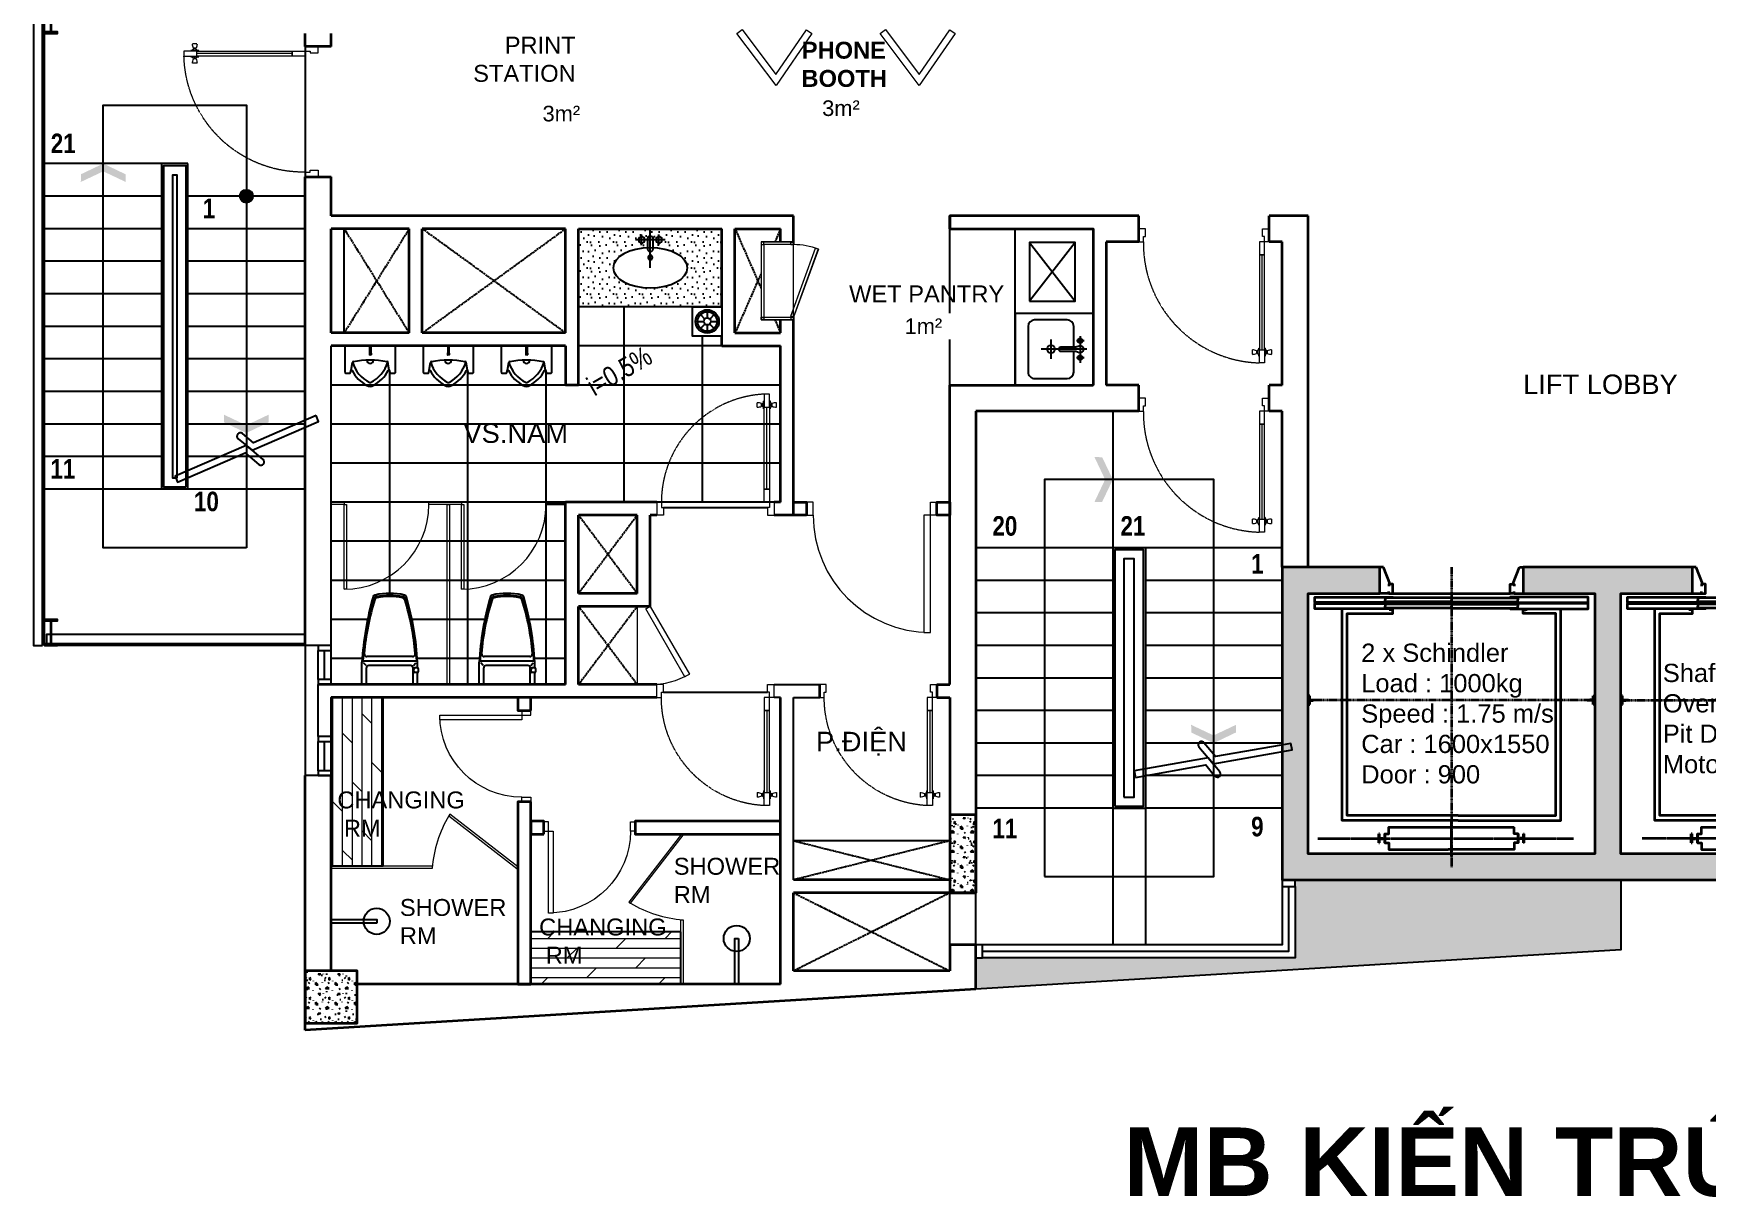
# Model space of a CAD drawing. Header units: inches. Extents: x 762869 to 812151, y -83349 to -58980.
# Drawn here: x 789616 to 802459, y -83224 to -74284 of the extents above; entities that cross this region are included whole.
import ezdxf
from ezdxf.enums import TextEntityAlignment as Align

# ---------------------------------------------------------------- set-up
doc = ezdxf.new("R2010")
doc.units = ezdxf.units.IN
doc.header["$MEASUREMENT"] = 0
doc.set_wipeout_variables(frame=1)
for name, pattern in [('CENTERX2', [4, 2.5, -0.5, 0.5, -0.5]), ('DASHED2', [0.375, 0.25, -0.125]), ('HIDDEN2', [0.1875, 0.125, -0.0625]), ('TBF_CBQCOMPLEX_xref$0$CENTER', [2, 1.25, -0.25, 0.25, -0.25])]:
    doc.linetypes.add(name, pattern=pattern)
doc.layers.get('Defpoints').update_dxf_attribs({"color": 173})
for name, color, linetype, lineweight in [('A-Doo-Existing', 4, 'Continuous', 13), ('A-Doo-New', 150, 'Continuous', 13), ('A-HACHT', 8, 'Continuous', 9), ('A-Wal-GlassN', 150, 'Continuous', 13), ('A-Wal-GypN', 7, 'Continuous', 35), ('A-Win-Existing', 151, 'Continuous', 25), ('KTHUOC_TRUC', 111, 'Continuous', 5), ('tuong', 30, 'Continuous', 35)]:
    doc.layers.add(name, color=color, linetype=linetype, lineweight=lineweight)
for name, color, linetype in [('A-Furniture---New', 44, 'Continuous'), ('A-Roo-Area', 61, 'Continuous'), ('A-Roo-Legends', 61, 'Continuous'), ('A-Wal-Dim', 8, 'Continuous'), ('A-Wal-Hatch', 8, 'Continuous'), ('Net In Mo', 253, 'Continuous')]:
    doc.layers.add(name, color=color, linetype=linetype)
doc.styles.add('ADP-Title', font='arial.ttf')
doc.styles.add('DDCo -Helve-Condense', font='')
doc.styles.add('DDCo-B-Helve-condense', font='')
doc.styles.add('DDCo-Helve-condense', font='')
doc.styles.get('DDCo -Helve-Condense').set_extended_font_data('VNI-Helve-Condense')
doc.styles.get('DDCo-B-Helve-condense').set_extended_font_data('VNI-Helve-Condense', bold=True)
doc.styles.get('DDCo-Helve-condense').set_extended_font_data('VNI-Helve-Condense', bold=True)
pattern_1 = [(0, (771683.32, -756891.6), (150, 150), [18.75, -131.25]), (90, (771683.32, -756891.6), (-150, 150), [18.75, -131.25]), (135, (771702.07, -756891.6), (-150, 8e-15), [26.516505, -185.615535]), (0, (771702.07, -756807.22), (150, 150), [18.75, -131.25]), (45, (771711.45, -756816.6), (8e-15, 150), [13.258245, -198.87378]), (135, (771711.45, -756816.6), (-150, 8e-15), [13.258245, -198.87378]), (0, (771758.32, -756769.72), (150, 150), [26.516505, -123.483495]), (45, (771758.32, -756769.72), (8e-15, 150), [18.75, -193.38204]), (135, (771784.84, -756769.72), (-150, 8e-15), [18.75, -193.38204]), (90, (771786.45, -756854.1), (-150, 150), [18.75, -131.25]), (45, (771786.45, -756854.1), (8e-15, 150), [13.258245, -198.87378]), (135, (771795.82, -756844.72), (-150, 8e-15), [13.258245, -198.87378]), (0, (771702.07, -756854.1), (150, 150), [9.375, -125.625]), (0, (771814.57, -756816.6), (150, 150), [9.375, -125.625]), (90, (771767.7, -756797.85), (-150, 150), [9.375, -125.625]), (135, (771786.45, -756882.22), (-150, 8e-15), [13.258245, -198.87378]), (135, (771720.82, -756779.1), (-150, 8e-15), [13.258245, -198.87378]), (45, (771753.64, -756842.38), (8e-15, 150), [13.258245, -198.87378]), (90, (771734.89, -756872.85), (-150, 150), [2.34375, -147.65625]), (90, (771741.92, -756809.57), (-150, 150), [2.34375, -147.65625]), (90, (771812.23, -756783.79), (-150, 150), [2.34375, -147.65625]), (90, (771814.57, -756863.47), (-150, 150), [2.34375, -147.65625])]

# ---------------------------------------------------------------- blocks, each defined once
blk = doc.blocks.new('A$C68927907')
for p, q in [((-1200, 0), (-1200, 1500)), ((-600, 0), (-600, 1500)), ((-450, 1200), (-1550, 1200)), ((-1650, 900), (-3450, 900)), ((-3000, -700), (-3000, 999)), ((-2400, -1400), (-2400, 999)), ((-1800, -1400), (-1800, 999)), ((0, 900), (-1550, 900)), ((0, 600), (-3450, 600)), ((0, 300), (-3450, 300)), ((-1650, 0), (-3450, 0)), ((-50, 0), (-950, 0)), ((-1650, -300), (-3450, -300)), ((-1650, -600), (-3450, -600)), ((-3171, -900), (-3450, -900)), ((-2271, -900), (-2829, -900)), ((-1650, -900), (-1929, -900)), ((-3212, -1200), (-3450, -1200)), ((-2312, -1200), (-2788, -1200)), ((-1650, -1200), (-1888, -1200))]:
    blk.add_line(p, q)
blk = doc.blocks.new('A$C6F7135AE')
blk.add_line((450, 600), (450, 0))
blk.add_lwpolyline([(515, 580), (550, 600), (850, 80), (815, 60)], close=True)
blk.add_arc((550, 600), 600, 270, 300)
blk = doc.blocks.new('A$C745036C3')
blk.add_wipeout([(-250, 300), (-250, -300), (0, -300), (0, -278), (190, 244), (186, 246), (176, 250), (169, 252), (169, 252), (164, 253), (155, 256), (148, 258), (132, 262), (110, 267), (93, 270), (69, 274), (25, 277), (12, 278), (0, 278), (0, 300)])
for p, q in [((-22, 278), (0, 278)), ((188, 245), (-2, -277)), ((-22, -278), (0, -278))]:
    blk.add_line(p, q)
at = {"color": 254, "linetype": 'HIDDEN2', "ltscale": 10}
blk.add_line((0, -278), (0, 278), dxfattribs=at)
for points in [[(0, 278), (0, 300), (-250, 300), (-250, -300), (0, -300), (0, -278)], [(-2, 278), (-2, 298), (-248, 298), (-248, -298), (-2, -298), (-2, -278)], [(-22, 278), (-228, 278), (-228, -278), (-22, -278)]]:
    blk.add_lwpolyline(points)
for points in [[(-228, 278), (-228, 298), (-248, 298), (-248, 278)], [(-22, 278), (-22, 298), (-2, 298), (-2, 278)], [(0, -278), (-21, -270), (169, 252), (190, 244)], [(-228, -278), (-228, -298), (-248, -298), (-248, -278)], [(-22, -278), (-22, -298), (-2, -298), (-2, -278)]]:
    blk.add_lwpolyline(points, close=True)
blk.add_arc((0, -278), 556, 70, 90)
blk = doc.blocks.new('LIFT')
at = {"layer": 'A-Wal-Dim'}
h = blk.add_hatch(dxfattribs=at)
h.set_pattern_fill('CONCRETE,_O', color=256, scale=150)
h.set_pattern_definition([(0, (-27517.66, -761913.83), (150, 150), [18.75, -131.25]), (90, (-27517.66, -761913.83), (-150, 150), [18.75, -131.25]), (135, (-27498.91, -761913.83), (-150, 8e-15), [26.516505, -185.615535]), (0, (-27498.91, -761829.45), (150, 150), [18.75, -131.25]), (45, (-27489.53, -761838.83), (8e-15, 150), [13.258245, -198.87378]), (135, (-27489.53, -761838.83), (-150, 8e-15), [13.258245, -198.87378]), (0, (-27442.66, -761791.95), (150, 150), [26.516505, -123.483495]), (45, (-27442.66, -761791.95), (8e-15, 150), [18.75, -193.38204]), (135, (-27416.14, -761791.95), (-150, 8e-15), [18.75, -193.38204]), (90, (-27414.53, -761876.33), (-150, 150), [18.75, -131.25]), (45, (-27414.53, -761876.33), (8e-15, 150), [13.258245, -198.87378]), (135, (-27405.16, -761866.95), (-150, 8e-15), [13.258245, -198.87378]), (0, (-27498.91, -761876.33), (150, 150), [9.375, -125.625]), (0, (-27386.41, -761838.83), (150, 150), [9.375, -125.625]), (90, (-27433.28, -761820.08), (-150, 150), [9.375, -125.625]), (135, (-27414.53, -761904.45), (-150, 8e-15), [13.258245, -198.87378]), (135, (-27480.16, -761801.33), (-150, 8e-15), [13.258245, -198.87378]), (45, (-27447.35, -761864.61), (8e-15, 150), [13.258245, -198.87378]), (90, (-27466.1, -761895.08), (-150, 150), [2.34375, -147.65625]), (90, (-27459.07, -761831.8), (-150, 150), [2.34375, -147.65625]), (90, (-27388.75, -761806.01), (-150, 150), [2.34375, -147.65625]), (90, (-27386.41, -761885.7), (-150, 150), [2.34375, -147.65625])])
h.paths.add_polyline_path([(750, -200), (750, 0), (0, 0), (0, -2400), (5000, -2400), (5000, 0), (4250, 0), (4250, -200), (4800, -200), (4800, -2200), (2600, -2200), (2600, -200), (3150, -200), (3150, 0), (1850, 0), (1850, -200), (2400, -200), (2400, -2200), (200, -2200), (200, -200)])
for p, q in [((777, 0), (750, 0)), ((830, -130), (777, 0)), ((1770, -130), (1822, 0)), ((1822, 0), (1850, 0)), ((3177, 0), (3150, 0)), ((3230, -130), (3177, 0)), ((4170, -130), (4222, 0)), ((4222, 0), (4250, 0)), ((820, -200), (750, -200)), ((820, -200), (820, -185)), ((820, -200), (820, -185)), ((1780, -200), (1780, -185)), ((1780, -200), (1850, -200)), ((3220, -200), (3220, -185)), ((4180, -200), (4180, -185)), ((4180, -200), (4180, -185))]:
    blk.add_line(p, q)
at = {"color": 250, "linetype": 'TBF_CBQCOMPLEX_xref$0$CENTER', "ltscale": 5}
for p, q in [((1300, 0), (1300, -2304)), ((3700, 0), (3700, -2304)), ((2401, -1020), (259, -1020)), ((2599, -1020), (4741, -1020))]:
    blk.add_line(p, q, dxfattribs=at)
at = {"ltscale": 1.5}
for p, q in [((1300, -234), (790, -234)), ((790, -234), (790, -249)), ((790, -264), (790, -249)), ((850, -200), (1750, -200)), ((1300, -234), (1300, -249)), ((1300, -234), (1300, -249)), ((1300, -234), (1810, -234)), ((1300, -264), (1300, -249)), ((1300, -264), (1300, -249)), ((1810, -234), (1810, -249)), ((1810, -264), (1810, -249)), ((3700, -234), (3700, -249)), ((3700, -234), (4210, -234)), ((3700, -264), (3700, -249)), ((4210, -234), (4210, -249)), ((4210, -264), (4210, -249)), ((1300, -264), (790, -264)), ((1300, -284), (790, -284)), ((790, -284), (790, -299)), ((790, -314), (790, -299)), ((1300, -314), (790, -314)), ((1300, -264), (1810, -264)), ((1300, -284), (1300, -299)), ((1300, -284), (1300, -299)), ((1300, -284), (1810, -284)), ((1300, -314), (1300, -299)), ((1300, -314), (1300, -299)), ((1300, -314), (1810, -314)), ((1810, -284), (1810, -299)), ((1810, -314), (1810, -299)), ((3700, -264), (4210, -264)), ((3700, -284), (3700, -299)), ((3700, -284), (4210, -284)), ((3700, -314), (3700, -299)), ((3700, -314), (4210, -314)), ((4210, -284), (4210, -299)), ((4210, -314), (4210, -299))]:
    blk.add_line(p, q, dxfattribs=at)
at = {"ltscale": 200}
for p, q in [((3700, -234), (3190, -234)), ((3190, -234), (3190, -249)), ((3190, -264), (3190, -249)), ((3700, -234), (3700, -249)), ((3700, -264), (3700, -249)), ((3700, -264), (3190, -264)), ((3700, -284), (3190, -284)), ((3190, -284), (3190, -299)), ((3190, -314), (3190, -299)), ((3700, -314), (3190, -314)), ((3700, -284), (3700, -299)), ((3700, -314), (3700, -299))]:
    blk.add_line(p, q, dxfattribs=at)
at = {"linetype": 'Continuous', "ltscale": 200}
for p, q in [((259, -1020), (200, -1020)), ((213, -986), (207, -986)), ((207, -1054), (207, -986)), ((213, -1017), (213, -986)), ((213, -1017), (239, -1017)), ((213, -1054), (213, -1023)), ((213, -1023), (239, -1023)), ((239, -1017), (239, -1023)), ((2341, -1020), (2400, -1020)), ((2387, -1017), (2361, -1017)), ((2361, -1017), (2361, -1023)), ((2387, -1023), (2361, -1023)), ((2387, -986), (2393, -986)), ((2387, -1017), (2387, -986)), ((2387, -1054), (2387, -1023)), ((2393, -1054), (2393, -986)), ((2659, -1020), (2600, -1020)), ((2613, -986), (2607, -986)), ((2607, -1054), (2607, -986)), ((2613, -1017), (2613, -986)), ((2613, -1017), (2639, -1017)), ((2613, -1054), (2613, -1023)), ((2613, -1023), (2639, -1023)), ((2639, -1017), (2639, -1023)), ((4741, -1020), (4800, -1020)), ((4787, -1017), (4761, -1017)), ((4761, -1017), (4761, -1023)), ((4787, -1023), (4761, -1023)), ((4787, -986), (4793, -986)), ((4787, -1017), (4787, -986)), ((4787, -1054), (4787, -1023)), ((4793, -1054), (4793, -986)), ((207, -1054), (213, -1054)), ((2393, -1054), (2387, -1054)), ((2607, -1054), (2613, -1054)), ((4793, -1054), (4787, -1054)), ((741, -2116), (741, -2048)), ((747, -2048), (741, -2048)), ((747, -2079), (747, -2048)), ((1853, -2048), (1859, -2048)), ((1853, -2079), (1853, -2048)), ((1859, -2116), (1859, -2048)), ((3141, -2116), (3141, -2048)), ((3147, -2048), (3141, -2048)), ((3147, -2079), (3147, -2048)), ((4253, -2048), (4259, -2048)), ((4253, -2079), (4253, -2048)), ((4259, -2116), (4259, -2048)), ((773, -2082), (734, -2082)), ((741, -2116), (747, -2116)), ((747, -2079), (773, -2079)), ((747, -2116), (747, -2085)), ((747, -2085), (773, -2085)), ((773, -2079), (773, -2085)), ((1853, -2079), (1827, -2079)), ((1827, -2079), (1827, -2085)), ((1827, -2082), (1866, -2082)), ((1853, -2085), (1827, -2085)), ((1853, -2116), (1853, -2085)), ((1859, -2116), (1853, -2116)), ((3173, -2082), (3134, -2082)), ((3141, -2116), (3147, -2116)), ((3147, -2079), (3173, -2079)), ((3147, -2116), (3147, -2085)), ((3147, -2085), (3173, -2085)), ((3173, -2079), (3173, -2085)), ((4253, -2079), (4227, -2079)), ((4227, -2079), (4227, -2085)), ((4227, -2082), (4266, -2082)), ((4253, -2085), (4227, -2085)), ((4253, -2116), (4253, -2085)), ((4259, -2116), (4253, -2116))]:
    blk.add_line(p, q, dxfattribs=at)
at = {"linetype": 'CENTERX2'}
for p, q in [((1300, -2217), (1300, -1950)), ((3700, -2217), (3700, -1950))]:
    blk.add_line(p, q, dxfattribs=at)
at = {"color": 250, "linetype": 'CENTERX2', "ltscale": 0.3}
for p, q in [((274, -2082), (2236, -2082)), ((4726, -2082), (2764, -2082))]:
    blk.add_line(p, q, dxfattribs=at)
blk.add_lwpolyline([(750, -200), (750, 0), (0, 0), (0, -2400), (5000, -2400), (5000, 0), (4250, 0), (4250, -200), (4800, -200), (4800, -2200), (2600, -2200), (2600, -200), (3150, -200), (3150, 0), (1850, 0), (1850, -200), (2400, -200), (2400, -2200), (200, -2200), (200, -200)], close=True)
at = {"linetype": 'Continuous', "ltscale": 200}
for points in [[(850, -264), (850, -271), (250, -271), (250, -229), (850, -229), (850, -234)], [(1750, -264), (1750, -271), (2350, -271), (2350, -229), (1750, -229), (1750, -234)], [(3250, -264), (3250, -271), (2650, -271), (2650, -229), (3250, -229), (3250, -234)], [(4150, -264), (4150, -271), (4750, -271), (4750, -229), (4150, -229), (4150, -234)], [(850, -314), (850, -320), (250, -320), (250, -279), (850, -279), (850, -284)], [(1350, -1944), (461, -1944), (461, -320)], [(1350, -1905), (500, -1905), (500, -355), (500, -355), (516, -355), (516, -355), (812, -355), (850, -355), (850, -327), (829, -327), (829, -334)], [(1350, -1944), (2139, -1944), (2139, -320)], [(1350, -1905), (2100, -1905), (2100, -355), (2100, -355), (2084, -355), (2084, -355), (1888, -355), (1850, -355), (1850, -327), (1871, -327), (1871, -334)], [(1750, -314), (1750, -320), (2350, -320), (2350, -279), (1750, -279), (1750, -284)], [(3250, -314), (3250, -320), (2650, -320), (2650, -279), (3250, -279), (3250, -284)], [(3650, -1944), (2861, -1944), (2861, -320)], [(3650, -1905), (2900, -1905), (2900, -355), (2900, -355), (2916, -355), (2916, -355), (3112, -355), (3150, -355), (3150, -327), (3129, -327), (3129, -334)], [(3650, -1944), (4539, -1944), (4539, -320)], [(3650, -1905), (4500, -1905), (4500, -355), (4500, -355), (4484, -355), (4484, -355), (4188, -355), (4150, -355), (4150, -327), (4171, -327), (4171, -334)], [(4150, -314), (4150, -320), (4750, -320), (4750, -279), (4150, -279), (4150, -284)], [(788, -2116), (788, -2048), (818, -2048), (818, -1996), (1782, -1996)], [(788, -2048), (788, -2116), (818, -2116), (818, -2166), (1275, -2166)], [(1812, -2048), (1812, -2116), (1782, -2116), (1782, -2166), (1275, -2166)], [(1812, -2116), (1812, -2048), (1782, -2048), (1782, -1996), (1782, -1996)], [(3188, -2116), (3188, -2048), (3218, -2048), (3218, -1996), (4182, -1996)], [(3188, -2048), (3188, -2116), (3218, -2116), (3218, -2166), (3675, -2166)], [(4212, -2048), (4212, -2116), (4182, -2116), (4182, -2166), (3675, -2166)], [(4212, -2116), (4212, -2048), (4182, -2048), (4182, -1996), (4182, -1996)]]:
    blk.add_lwpolyline(points, dxfattribs=at)
for points in [[(820, -200), (850, -200), (850, -130), (820, -130), (820, -145)], [(1780, -200), (1750, -200), (1750, -130), (1780, -130), (1780, -145)], [(3150, -200), (3250, -200), (3250, -130), (3220, -130), (3220, -145)], [(4250, -200), (4150, -200), (4150, -130), (4180, -130), (4180, -145)]]:
    blk.add_lwpolyline(points)
at = {"layer": 'A-Roo-Legends', "char_height": 140, "width": 3805.25, "attachment_point": 1, "style": 'ADP-Title'}
for s, insert in [('2 x Schindler\\PLoad : 1000kg\\PSpeed : 1.75 m/s\\PCar : 1600x1550\\PDoor : 900', (607, -586)), ('Shaft : 2200x2000\\POvertravel : 4200\\PPit Depth : 1600\\PMotor : 11.7 kW', (2922, -741))]:
    blk.add_mtext(s, dxfattribs=dict(at, insert=insert))
blk = doc.blocks.new('A$C68A96483')
for points in [[(0, 169), (207, 71), (1, 98), (206, 0)], [(414, 169), (207, 71), (413, 98), (208, 0)]]:
    blk.add_solid(points)
blk = doc.blocks.new('CT_04')
h = blk.add_hatch(color=256)
h.dxf.hatch_style = 1
edge = h.paths.add_edge_path()
edge.add_arc((1635, -1450), 50, 0, 360)
for p, q in [((985, -1200), (85, -1200)), ((985, -3700), (985, -1200)), ((1185, -1200), (985, -1200)), ((1185, -3700), (1185, -1200)), ((985, -1450), (85, -1450)), ((2085, -1450), (1185, -1450)), ((985, -1700), (85, -1700)), ((2085, -1700), (1185, -1700)), ((985, -1950), (85, -1950)), ((2085, -1950), (1185, -1950)), ((985, -2200), (85, -2200)), ((2085, -2200), (1185, -2200)), ((985, -2450), (85, -2450)), ((2085, -2450), (1185, -2450)), ((985, -2700), (85, -2700)), ((2085, -2700), (1185, -2700)), ((985, -2950), (85, -2950)), ((2085, -2950), (1185, -2950)), ((985, -3200), (85, -3200)), ((2085, -3200), (1185, -3200)), ((985, -3450), (85, -3450)), ((2085, -3450), (1185, -3450)), ((985, -3700), (85, -3700)), ((1185, -3700), (985, -3700)), ((2085, -3700), (1185, -3700))]:
    blk.add_line(p, q)
for points in [[(70, -4900), (70, 0), (0, 0), (0, -4900)], [(85, -200), (185, -200), (185, -188), (139, -188), (139, -12), (185, -12), (185, 0), (85, 0), (85, -12), (131, -12), (131, -188), (85, -188)], [(1635, -4150), (535, -4150), (535, -750), (1635, -750)], [(1170, -3685), (1000, -3685), (1000, -1215), (1170, -1215)], [(1100, -3615), (1070, -3615), (1070, -1285), (1100, -1285)], [(85, -4900), (185, -4900), (185, -4888), (139, -4888), (139, -4712), (185, -4712), (185, -4700), (85, -4700), (85, -4712), (131, -4712), (131, -4888), (85, -4888)]]:
    blk.add_lwpolyline(points, close=True)
for points in [[(2085, -4900), (85, -4900), (85, 0), (2085, 0)], [(2085, -85), (100, -85), (100, -15), (2085, -15)], [(2085, -4815), (100, -4815), (100, -4885), (2085, -4885)]]:
    blk.add_lwpolyline(points)
blk.add_lwpolyline([(2170, -3133), (1688, -3344), (1604, -3273, 1), (1571, -3312), (1678, -3401), (1634, -3364), (1089, -3599), (1106, -3646), (1624, -3421), (1731, -3511, 1), (1763, -3472), (1678, -3401), (2187, -3180)], format="xyb", close=True)
blk.add_circle((1635, -1450), 50)
for p, xscale, yscale, zscale, rotation in [((708, -1200), 0.8320000000167146, 0.8320000000167146, 0.8320000000167146, 179.9795395758065), ((1806, -3268), -0.8320000000167143, 0.8320000000530855, 0.832, 0.0204604241934625)]:
    blk.add_blockref('A$C68A96483', p, dxfattribs=dict(xscale=xscale, yscale=yscale, zscale=zscale, rotation=rotation))
at = {"style": 'DDCo-B-Helve-condense'}
for s, p in [('21', (133, -1119)), ('1', (1299, -1619)), ('11', (130, -3619)), ('10', (1232, -3869))]:
    blk.add_text(s, height=150, dxfattribs=at).set_placement(p)
blk = doc.blocks.new('CT_05')
for p, q in [((0, 0), (0, -1050)), ((0, -1050), (-1050, -1050)), ((0, -1050), (0, -3050)), ((250, -1050), (0, -1050)), ((250, -1050), (250, -3050)), ((1300, -1050), (250, -1050)), ((0, -1300), (-1050, -1300)), ((1300, -1300), (250, -1300)), ((0, -1550), (-1050, -1550)), ((1300, -1550), (250, -1550)), ((0, -1800), (-1050, -1800)), ((1300, -1800), (250, -1800)), ((0, -2050), (-1050, -2050)), ((1300, -2050), (250, -2050)), ((0, -2300), (-1050, -2300)), ((1300, -2300), (250, -2300)), ((0, -2550), (-1050, -2550)), ((1300, -2550), (250, -2550)), ((0, -2800), (-1050, -2800)), ((1300, -2800), (250, -2800)), ((0, -3050), (-1050, -3050)), ((0, -3050), (250, -3050)), ((0, -3050), (0, -4100)), ((1300, -3050), (250, -3050)), ((250, -3050), (250, -4100))]:
    blk.add_line(p, q)
for points in [[(-525, -3575), (775, -3575), (775, -525), (-525, -525)], [(15, -3035), (235, -3035), (235, -1065), (15, -1065)], [(85, -2965), (165, -2965), (165, -1135), (85, -1135)]]:
    blk.add_lwpolyline(points, close=True)
blk.add_lwpolyline([(174, -2813), (713, -2718), (784, -2803, 1), (822, -2771), (732, -2664), (770, -2708), (1377, -2601), (1368, -2552), (789, -2654), (700, -2547, 1), (661, -2579), (732, -2664), (165, -2764)], format="xyb", close=True)
for p, xscale, yscale, zscale, rotation in [((0, -698), 0.8320000000167143, 0.8320000000167143, 0.8320000000167143, 89.97953957580656), ((946, -2550), -0.8320000000167143, 0.8320000000530853, 0.832, 0.0204604241934625)]:
    blk.add_blockref('A$C68A96483', p, dxfattribs=dict(xscale=xscale, yscale=yscale, zscale=zscale, rotation=rotation))
at = {"ltscale": 0.5, "style": 'DDCo-Helve-condense'}
for s, p in [('20', (-924, -957)), ('21', (59, -957)), ('1', (1062, -1248)), ('11', (-924, -3281)), ('9', (1062, -3266))]:
    blk.add_text(s, height=150, dxfattribs=at).set_placement(p)
blk = doc.blocks.new('A$C7B357DE4')
for points in [[(100, -50), (100, -600), (-2300, -600)], [(50, -50), (50, -550), (-2300, -550)], [(0, -50), (0, -500), (-2300, -500)]]:
    blk.add_lwpolyline(points)
for points in [[(100, -50), (100, 0), (0, 0), (0, -50)], [(-2350, -600), (-2300, -600), (-2300, -500), (-2350, -500)]]:
    blk.add_lwpolyline(points, close=True)
blk = doc.blocks.new('A$C7D9045C9')
for p, q in [((0, 0), (0, -1000)), ((100, -262), (100, -38)), ((150, -262), (150, -38)), ((200, -262), (200, -38)), ((100, -962), (100, -738)), ((150, -962), (150, -738)), ((200, -962), (200, -738))]:
    blk.add_line(p, q)
for points in [[(100, -38), (200, -38), (200, 0), (100, 0)], [(100, -300), (200, -300), (200, -262), (100, -262)], [(100, -738), (200, -738), (200, -700), (100, -700)], [(100, -1000), (200, -1000), (200, -962), (100, -962)]]:
    blk.add_lwpolyline(points, close=True)
blk = doc.blocks.new('A$C06DB148A')
at = {"ltscale": 25}
for p, q in [((-19, 930), (-19, 964)), ((14, 937), (14, 957)), ((19, 953), (14, 953)), ((19, 941), (14, 941)), ((19, 940), (19, 954)), ((30, 917), (30, 977)), ((30, 977), (35, 977)), ((30, 917), (35, 917)), ((80, 977), (75, 977)), ((80, 917), (75, 917)), ((80, 917), (80, 977)), ((91, 940), (91, 954)), ((91, 953), (96, 953)), ((91, 941), (96, 941)), ((96, 937), (96, 957)), ((129, 930), (129, 964))]:
    blk.add_line(p, q, dxfattribs=at)
for p, q in [((55, 200), (55, 930)), ((0, 100), (0, 0))]:
    blk.add_line(p, q)
at = {"linetype": 'Continuous'}
blk.add_line((1000, 100), (1000, 0), dxfattribs=at)
for points in [[(35, 1030), (75, 1030), (75, 930), (35, 930)], [(35, 200), (75, 200), (75, 930), (35, 930)], [(35, 100), (75, 100), (75, 200), (35, 200)]]:
    blk.add_lwpolyline(points, close=True)
for points in [[(0, 100), (35, 100), (35, 60), (50, 60), (50, 0), (0, 0)], [(1000, 100), (965, 100), (965, 60), (950, 60), (950, 0), (1000, 0)]]:
    blk.add_lwpolyline(points)
at = {"linetype": 'DASHED2', "ltscale": 2}
blk.add_arc((49, 114), 916, 359.1274, 88.3545, dxfattribs=at)
at = {"ltscale": 25}
for centre, radius, start, end in [((-18, 892), 72.5, 63.7436, 90.5742), ((-18, 1002), 72.5, 269.4258, 296.2564), ((27, 952), 8.87, 107.1307, 167.1602), ((27, 942), 8.87, 192.8398, 252.8693), ((12, 974), 18.8, 315.0624, 10.1992), ((12, 920), 18.8, 349.8008, 44.9376), ((98, 974), 18.8, 169.8008, 224.9376), ((98, 920), 18.8, 135.0624, 190.1992), ((83, 952), 8.87, 12.8398, 72.8693), ((83, 942), 8.87, 287.1307, 347.1602), ((128, 892), 72.5, 89.4258, 116.2564), ((128, 1002), 72.5, 243.7436, 270.5742)]:
    blk.add_arc(centre, radius, start, end, dxfattribs=at)
blk = doc.blocks.new('6')
at = {"linetype": 'Continuous'}
blk.add_line((100, 900), (0, 900), dxfattribs=at)
at = {"ltscale": 25}
for p, q in [((830, 129), (864, 129)), ((817, 80), (877, 80)), ((817, 80), (817, 75)), ((817, 30), (817, 35)), ((817, 30), (877, 30)), ((837, 96), (857, 96)), ((837, 14), (857, 14)), ((840, 91), (854, 91)), ((840, 19), (854, 19)), ((841, 91), (841, 96)), ((841, 19), (841, 14)), ((853, 91), (853, 96)), ((853, 19), (853, 14)), ((877, 80), (877, 75)), ((877, 30), (877, 35)), ((830, -19), (864, -19))]:
    blk.add_line(p, q, dxfattribs=at)
for p, q in [((100, 0), (0, 0)), ((200, 55), (830, 55))]:
    blk.add_line(p, q)
for points in [[(100, 900), (100, 865), (60, 865), (60, 850), (0, 850), (0, 900)], [(100, 0), (100, 35), (60, 35), (60, 50), (0, 50), (0, 0)]]:
    blk.add_lwpolyline(points)
for points in [[(100, 35), (100, 75), (200, 75), (200, 35)], [(200, 35), (200, 75), (830, 75), (830, 35)], [(930, 35), (930, 75), (830, 75), (830, 35)]]:
    blk.add_lwpolyline(points, close=True)
at = {"linetype": 'DASHED2', "ltscale": 2}
blk.add_arc((99, 33), 832, 2.88, 89.9488, dxfattribs=at)
at = {"ltscale": 25}
for centre, radius, start, end in [((902, 128), 72.5, 179.4258, 206.2564), ((792, 128), 72.5, 333.7436, 0.5742), ((820, 98), 18.8, 259.8008, 314.9376), ((820, 12), 18.8, 45.0624, 100.1992), ((902, -18), 72.5, 153.7436, 180.5742), ((842, 83), 8.87, 102.8398, 162.8693), ((842, 27), 8.87, 197.1307, 257.1602), ((852, 83), 8.87, 17.1307, 77.1602), ((852, 27), 8.87, 282.8398, 342.8693), ((792, -18), 72.5, 359.4258, 26.2564), ((874, 98), 18.8, 225.0624, 280.1992), ((874, 12), 18.8, 79.8008, 134.9376)]:
    blk.add_arc(centre, radius, start, end, dxfattribs=at)
blk = doc.blocks.new('A$C059950AE')
for p, q in [((236, 254), (236, 0)), ((181, 110), (181, 42)), ((220, 68), (220, 135)), ((252, 135), (252, 68)), ((291, 110), (291, 42)), ((142, 76), (330, 76))]:
    blk.add_line(p, q)
at = {"extrusion": (0, 0, -1)}
for centre, major_axis, ratio, start_param, end_param in [((236, 254), (236, 0), 0.538, 1.570796326794956, 7.853981633974543), ((236, 135), (0, -16.9), 0.929368, 1.570796, 4.712389), ((236, 68), (0, -16.9), 0.929368, -1.570796, 1.570796), ((291, 76), (0, -21.2), 0.929368, 3.141593, 9.424778)]:
    blk.add_ellipse(centre, major_axis=major_axis, ratio=ratio, start_param=start_param, end_param=end_param, dxfattribs=at)
for centre, major_axis in [((236, 188), (0, 14.8)), ((181, 76), (0, 21.2))]:
    blk.add_ellipse(centre, major_axis=major_axis, ratio=0.929368, dxfattribs=at)
blk = doc.blocks.new('aaa')
for p, q in [((-214, 9), (-214, 171)), ((205, 180), (-205, 180)), ((-182, 147), (-201, 166)), ((161, 145), (-161, 145)), ((182, 147), (201, 166)), ((214, 127), (214, 171)), ((205, 0), (-205, 0)), ((-179, 0), (-179, 127)), ((179, 0), (179, 127)), ((186, 100), (186, 119)), ((213, 127), (194, 127)), ((213, 92), (194, 92)), ((214, 9), (214, 92)), ((221, 100), (221, 119))]:
    blk.add_line(p, q)
at = {"linetype": 'Continuous'}
blk.add_line((175, 215), (-175, 215), dxfattribs=at)
blk.add_lwpolyline([(113, 687, 0.114547), (-113, 687)], format="xyb", dxfattribs=at)
for centre, radius, start, end in [((2046, 44), 2263, 163.8727, 176.7933), ((1683, 85), 1892, 162.3446, 177.1257), ((1683, 85), 1885, 162.464, 175.3754), ((-109, 667), 20.3, 103.0378, 163.8727), ((-100, 653), 20.3, 102.4941, 162.3446), ((-94, 647), 20.3, 101.7373, 162.464), ((0, 201), 483, 77.5059, 102.4941), ((-1, 196), 481, 78.1005, 101.7373), ((94, 646), 20.3, 17.5277, 78.1005), ((100, 653), 20.3, 17.6554, 77.5059), ((109, 667), 20.3, 16.1242, 76.8994), ((-1683, 85), 1885, 4.6245, 17.5277), ((-1683, 85), 1892, 2.8743, 17.6554), ((-2046, 44), 2263, 3.2067, 16.1242), ((-175, 235), 20.3, 175.3754, 270), ((175, 235), 20.3, 270, 4.6246)]:
    blk.add_arc(centre, radius, start, end, dxfattribs=at)
for centre, radius, start, end in [((-205, 171), 9, 90, 180), ((-161, 127), 18, 90, 180), ((161, 127), 18, 0, 90), ((205, 171), 9, 0, 90), ((-205, 9), 9, 180, 270), ((194, 119), 8.1, 90, 180), ((194, 100), 8.1, 180, 270), ((205, 9), 9, 270, 0), ((213, 119), 8.1, 0, 90), ((213, 100), 8.1, 270, 0)]:
    blk.add_arc(centre, radius, start, end)
blk = doc.blocks.new('A$C6B60662C')
for p, q in [((217, 356), (217, 293)), ((227, 356), (227, 293)), ((54, 144), (66, 210)), ((215, 292), (215, 278)), ((228, 293), (216, 293)), ((216, 285), (228, 285)), ((228, 277), (216, 277)), ((222, 291), (222, 279)), ((229, 292), (229, 278)), ((390, 144), (378, 210))]:
    blk.add_line(p, q)
blk.add_lwpolyline([(62, 140, 0.155946), (193, 9, 0.323386), (249, 9, 0.155946), (380, 140, -0.283479), (387, 144), (390, 144), (394, 123, 0.362019), (404, 115), (434, 115, 0.414214), (444, 125), (444, 356), (0, 356), (0, 125, 0.414214), (10, 115), (40, 115, 0.362019), (50, 123), (54, 144), (55, 144, -0.283479)], format="xyb", close=True)
for radius in [4.34, 2.41]:
    blk.add_circle((222, 285), radius)
for centre, radius, start, end in [((75, 208), 9.65, 95.2834, 169.6049), ((340, 292), 285, 196.2805, 244.5238), ((222, -572), 803, 79.3941, 100.7352), ((221, 231), 29, 181.0991, 359.0302), ((216, 292), 0.965, 90, 180), ((216, 278), 0.965, 180, 270), ((102, 292), 285, 295.4762, 343.7195), ((228, 292), 0.965, 0, 90), ((228, 278), 0.965, 270, 0), ((369, 208), 9.65, 10.3951, 84.7166), ((221, 47), 13.7, 253.1648, 286.8352)]:
    blk.add_arc(centre, radius, start, end)
blk = doc.blocks.new('FLOOR DRAIN')
blk.add_wipeout([(0, 0), (0, -225), (225, -225), (225, 0)])
for p, q in [((38, -112), (86, -112)), ((59, -59), (93, -93)), ((112, -38), (112, -86)), ((166, -59), (132, -93)), ((140, -112), (188, -112)), ((93, -132), (59, -166)), ((112, -140), (112, -188)), ((132, -132), (166, -166))]:
    blk.add_line(p, q)
blk.add_lwpolyline([(225, 0), (225, -225), (0, -225), (0, 0)], close=True)
for radius in [90, 75, 27]:
    blk.add_circle((112, -112), radius)
blk = doc.blocks.new('sink 01')
at = {"layer": 'A-Furniture---New'}
for p, q in [((-230187, 23260), (-229982, 23260)), ((-230152, 23290), (-230152, 23230)), ((-230111, 23252), (-230102, 23225)), ((-230087, 23310), (-230087, 22960)), ((-230072, 23225), (-230063, 23252)), ((-230022, 23290), (-230022, 23230)), ((-230312, 23160), (-230312, 22910)), ((-230102, 23210), (-230262, 23210)), ((-230102, 23225), (-230102, 23110)), ((-230072, 23110), (-230072, 23225)), ((-229912, 23210), (-230072, 23210)), ((-229862, 22910), (-229862, 23160)), ((-230162, 23035), (-230012, 23035)), ((-230262, 22860), (-229912, 22860))]:
    blk.add_line(p, q, dxfattribs=at)
blk.add_lwpolyline([(-230362, 22760), (-229812, 22760), (-229812, 23360), (-230362, 23360)], close=True, dxfattribs=at)
for centre, radius in [((-230152, 23260), 17.5), ((-230022, 23260), 17.5), ((-230087, 23035), 30)]:
    blk.add_circle(centre, radius, dxfattribs=at)
for centre, radius, start, end in [((-230087, 23260), 25, 342.1627, 197.8373), ((-230262, 23160), 50, 90, 180), ((-229912, 23160), 50, 0, 90), ((-230087, 23110), 15, 180, 0), ((-230262, 22910), 50, 180, 270), ((-229912, 22910), 50, 270, 0)]:
    blk.add_arc(centre, radius, start, end, dxfattribs=at)
blk = doc.blocks.new('AREA')
blk.add_wipeout([(655, -10), (-95, -10), (-95, 190), (655, 190)])
at = {"color": 61, "style": 'ADP-Title'}
blk.add_attdef('AREA', text='', height=120, dxfattribs=at).set_placement((282, 30), align=Align.CENTER)
blk = doc.blocks.new('*U49')
at = {"layer": 'A-Doo-New', "color": 190, "linetype": 'Continuous', "lineweight": 13}
for points in [[(50, 100), (100, 100), (100, 1000), (50, 1000)], [(50, 0), (0, 0), (0, 100), (50, 100)], [(950, 0), (1000, 0), (1000, 100), (950, 100)]]:
    blk.add_lwpolyline(points, close=True, dxfattribs=at)
blk.add_arc((50, 100), 900, 0, 90, dxfattribs=at)
blk = doc.blocks.new('*U50')
at = {"layer": 'A-Doo-New', "color": 190, "linetype": 'Continuous', "lineweight": 13}
for points in [[(50, 100), (100, 100), (100, 1000), (50, 1000)], [(50, 0), (0, 0), (0, 100), (50, 100)], [(950, 0), (1000, 0), (1000, 100), (950, 100)]]:
    blk.add_lwpolyline(points, close=True, dxfattribs=at)
blk.add_arc((50, 100), 900, 0, 90, dxfattribs=at)

msp = doc.modelspace()

# ---------------------------------------------------------------- hatches: boundary and pattern name
h = msp.add_hatch()
h.set_pattern_fill('GENERAL_STIPPLE,_O', color=256, scale=200)
h.set_pattern_definition([(0, (771691.32, -756887.6), (0, 200), [0, -200]), (0, (771755.32, -756883.6), (0, 200), [0, -200]), (0, (771719.32, -756839.6), (0, 200), [0, -200]), (0, (771763.32, -756807.6), (0, 200), [0, -200]), (0, (771711.32, -756795.6), (0, 200), [0, -200]), (0, (771727.32, -756747.6), (0, 200), [0, -200]), (0, (771699.32, -756711.6), (0, 200), [0, -200]), (0, (771763.32, -756715.6), (0, 200), [0, -200]), (0, (771811.32, -756707.6), (0, 200), [0, -200]), (0, (771835.32, -756755.6), (0, 200), [0, -200]), (0, (771875.32, -756759.6), (0, 200), [0, -200]), (0, (771875.32, -756831.6), (0, 200), [0, -200]), (0, (771839.32, -756855.6), (0, 200), [0, -200]), (0, (771783.32, -756843.6), (0, 200), [0, -200]), (0, (771819.32, -756807.6), (0, 200), [0, -200]), (0, (771783.32, -756771.6), (0, 200), [0, -200]), (0, (771867.32, -756883.6), (0, 200), [0, -200])])
edge = h.paths.add_edge_path()
edge.add_line((794901, -75784.3), (794351, -75784.3))
edge.add_line((794351, -75784.3), (794351, -75838.5))
edge.add_ellipse((794351, -75859), major_axis=(0, 20.5), ratio=0.929368, start_angle=270, end_angle=360, ccw=False)
edge.add_line((794370, -75859), (794370, -75869.3))
edge.add_line((794370, -75869.3), (794393.8, -75869.3))
edge.add_ellipse((794417.6, -75869.3), major_axis=(0, 25.6), ratio=0.929368, start_angle=0, end_angle=90, ccw=False)
edge.add_ellipse((794417.6, -75869.3), major_axis=(0, 25.6), ratio=0.929368, start_angle=-90, end_angle=0, ccw=False)
edge.add_ellipse((794417.6, -75869.3), major_axis=(0, 25.6), ratio=0.929368, start_angle=-180, end_angle=-90, ccw=False)
edge.add_ellipse((794417.6, -75869.3), major_axis=(0, 25.6), ratio=0.929368, start_angle=90, end_angle=180, ccw=False)
edge.add_line((794393.8, -75869.3), (794370, -75869.3))
edge.add_line((794370, -75869.3), (794370, -75931))
edge.add_ellipse((794351, -76084.3), major_axis=(285.5, 0), ratio=0.538, start_angle=97.07943, end_angle=82.92057, ccw=False)
edge.add_line((794331.9, -75931), (794331.9, -75859))
edge.add_ellipse((794351, -75859), major_axis=(0, 20.5), ratio=0.929368, start_angle=360, end_angle=450, ccw=False)
edge.add_line((794351, -75838.5), (794351, -75784.3))
edge.add_line((794351, -75784.3), (793801, -75784.3))
edge.add_line((793801, -75784.3), (793801, -76384.3))
edge.add_line((793801, -76384.3), (794901, -76384.3))
edge.add_line((794901, -76384.3), (794901, -75784.3))
edge = h.paths.add_edge_path(flags=17)
edge.add_ellipse((794284.4, -75869.3), major_axis=(0, 25.6), ratio=0.929368, start_angle=-180, end_angle=0)
edge.add_ellipse((794284.4, -75869.3), major_axis=(0, 25.6), ratio=0.929368, start_angle=0, end_angle=180)
h = msp.add_hatch()
h.set_pattern_fill('CONCRETE,_O', color=256, scale=150)
h.set_pattern_definition(pattern_1)
h.paths.add_polyline_path([(796851, -80284.3), (796651, -80284.3), (796651, -80884.3), (796851, -80884.3)])
h = msp.add_hatch()
h.set_pattern_fill('DOTS,_O', color=256, scale=500)
h.set_pattern_definition([(0, (771683.323, -799046.594), (15.625, 31.25), [0, -31.25])])
h.paths.add_polyline_path([(797901, -81384.3), (796851, -81384.3), (796851, -81623.6), (797901, -81559.6)])
h.paths.add_polyline_path([(801801, -81321.5), (801801, -80784.3), (799301, -80784.3), (799301, -81384.3), (797901, -81384.3), (797901, -81559.6)])
h = msp.add_hatch()
h.set_pattern_fill('CONCRETE,_O', color=256, scale=150)
h.set_pattern_definition(pattern_1)
h.paths.add_polyline_path([(792101, -81484.3), (791701, -81484.3), (791701, -81884.3), (792101, -81884.3)])
at = {"layer": 'A-HACHT'}
h = msp.add_hatch(dxfattribs=at)
h.set_pattern_fill('DOLMIT', color=256, scale=300, angle=90)
h.set_pattern_definition([(90, (744363.9, -44634.26), (-75, 5e-15), []), (135, (744363.9, -44634.26), (-150, -150), [106.066, -212.132])])
h.paths.add_polyline_path([(792301, -80678), (792301, -79384.3), (791901, -79384.3), (791901, -80678)])
h = msp.add_hatch(dxfattribs=at)
h.set_pattern_fill('DOLMIT', color=256, scale=300)
h.set_pattern_definition([(0, (744363.9, -44634.26), (0, 75), []), (45, (744363.9, -44634.26), (-150, 150), [106.066, -212.132])])
h.paths.add_polyline_path([(794584.3, -81184.3), (793434.5, -81184.3), (793434.5, -81584.3), (794584.3, -81584.3)])

# ---------------------------------------------------------------- linework, layer by layer
for p, q in [((791701, -74384.3), (791701, -75384.3)), ((792001, -76584.3), (792001, -75784.3)), ((791701, -78984.3), (791701, -75984.3)), ((795351, -76584.3), (795351, -76384.3)), ((791901, -78984.3), (791901, -76684.3)), ((791901, -78984.3), (791701, -78984.3)), ((791801, -79684.3), (791801, -79284.3)), ((791801, -79684.3), (791801, -79284.3)), ((795301, -79284.3), (795651, -79284.3)), ((791901, -79684.3), (791901, -79384.3)), ((795351, -79384.3), (795301, -79384.3)), ((795451, -80784.3), (795451, -79384.3)), ((795451, -79384.3), (795651, -79384.3)), ((791901, -79684.3), (791801, -79684.3)), ((791701, -81938), (791701, -79984.3)), ((791901, -79984.3), (791701, -79984.3)), ((796651, -80484.3), (795451, -80484.3)), ((796651, -81284.3), (796651, -80884.3)), ((796851, -81284.3), (796851, -80884.3))]:
    msp.add_line(p, q)
at = {"color": 39, "linetype": 'TBF_CBQCOMPLEX_xref$0$CENTER', "ltscale": 10}
for p, q in [((792501, -75784.3), (792001, -76584.3)), ((792001, -75784.3), (792501, -76584.3)), ((793701, -75784.3), (792601, -76584.3)), ((792601, -75784.3), (793701, -76584.3)), ((795351, -75784.3), (795001, -76584.3)), ((795001, -75784.3), (795351, -76584.3)), ((794251, -77984.3), (793801, -78584.3)), ((793801, -77984.3), (794251, -78584.3)), ((794251, -78684.3), (793801, -79284.3)), ((793801, -78684.3), (794251, -79284.3)), ((795451, -80484.3), (796651, -80784.3)), ((796651, -80484.3), (795451, -80784.3)), ((796651, -80884.3), (795451, -81484.3)), ((795451, -80884.3), (796651, -81484.3))]:
    msp.add_line(p, q, dxfattribs=at)
msp.add_lwpolyline([(793551, -77884.3), (793701, -77884.3), (793701, -77902.3), (793551, -77902.3)], close=True)
msp.add_lwpolyline([(801801, -80784.3), (801801, -81321.5), (796851, -81623.6)])
at = {"layer": 'A-Doo-New'}
for points in [[(795549.8, -74256), (795591, -74284.3), (795316, -74684.3), (795016, -74284.3), (795056, -74254.3), (795314.2, -74598.6)], [(796649.8, -74256), (796691, -74284.3), (796416, -74684.3), (796116, -74284.3), (796156, -74254.3), (796414.2, -74598.6)], [(792001, -77902.3), (792019, -77902.3), (792019, -78552.3), (792001, -78552.3)], [(792901, -77902.3), (792919, -77902.3), (792919, -78552.3), (792901, -78552.3)]]:
    msp.add_lwpolyline(points, close=True, dxfattribs=at)
for centre in [(792001, -77902.3), (792901, -77902.3)]:
    msp.add_arc(centre, 650, 270, 0, dxfattribs=at)
at = {"layer": 'A-Furniture---New'}
for p, q in [((797262.5, -75889.2), (797612.5, -76339.2)), ((797612.5, -75889.2), (797262.5, -76339.2)), ((794901, -76384.3), (793801, -76384.3))]:
    msp.add_line(p, q, dxfattribs=at)
for points in [[(797151, -75784.3), (797751, -75784.3), (797751, -76984.3), (797151, -76984.3)], [(797262.5, -76339.2), (797612.5, -76339.2), (797612.5, -75889.2), (797262.5, -75889.2)], [(792301, -80678), (792301, -79384.3), (791901, -79384.3), (791901, -80678)], [(794584.3, -81184.3), (793434.5, -81184.3), (793434.5, -81584.3), (794584.3, -81584.3)]]:
    msp.add_lwpolyline(points, close=True, dxfattribs=at)
for points in [[(792251, -81118), (791901, -81118), (791901, -81088), (792251, -81088), (792251, -81118)], [(795029.2, -81234.3), (795029.2, -81584.3), (794999.2, -81584.3), (794999.2, -81234.3), (795029.2, -81234.3)]]:
    msp.add_lwpolyline(points, dxfattribs=at)
for centre in [(792251, -81103), (795014.2, -81234.3)]:
    msp.add_circle(centre, 100, dxfattribs=at)
at = {"layer": 'A-Wal-Dim'}
for p, q in [((794451, -77924.3), (795251, -77924.3)), ((794451, -79344.3), (795251, -79344.3))]:
    msp.add_line(p, q, dxfattribs=at)
at = {"layer": 'A-Wal-GlassN'}
for points in [[(791901, -77884.3), (792001, -77884.3), (792001, -77902.3), (791901, -77902.3)], [(792651, -77884.3), (792901, -77884.3), (792901, -77902.3), (792651, -77902.3)], [(792792, -77902.3), (792810, -77902.3), (792810, -79284.3), (792792, -79284.3)], [(792675.4, -80678), (792675.4, -80696), (791901, -80696), (791901, -80678)], [(794584.3, -81092.5), (794602.3, -81092.5), (794602.3, -81584.3), (794584.3, -81584.3)]]:
    msp.add_lwpolyline(points, close=True, dxfattribs=at)
for points in [[(793334.5, -80684.3), (792813, -80279.9), (792803.9, -80291.6), (793325.4, -80696), (793334.5, -80684.3)], [(794590.6, -80433.4), (794186.2, -80954.9), (794197.9, -80964), (794602.3, -80442.5), (794590.6, -80433.4)]]:
    msp.add_lwpolyline(points, dxfattribs=at)
for centre, start, end in [((793652.2, -80783.9), 149.87063, 174.85762), ((794690.2, -80115.7), 239.87063, 264.85762)]:
    msp.add_arc(centre, 980.8, start, end, dxfattribs=at)
at = {"layer": 'A-Wal-GypN'}
for p, q in [((794401, -79284.3), (794351, -79284.3)), ((795651, -79384.3), (795651, -79284.3)), ((796551, -79284.3), (796551, -79384.3))]:
    msp.add_line(p, q, dxfattribs=at)
at = {"layer": 'A-Wal-Hatch'}
msp.add_lwpolyline([(793932.4, -77113.5, 0, 0, 0), (794632.5, -76709.3, 100, 0, 0), (794805.7, -76609.3, 0, 0, 0)], format="xyseb", dxfattribs=at)
at = {"layer": 'Defpoints'}
msp.add_lwpolyline([(796651, -75784.3), (797751, -75784.3), (797751, -76984.3), (796651, -76984.3)], close=True, dxfattribs=at)
at = {"layer": 'tuong', "color": 6}
for p, q in [((791701, -74384.3), (791701, -74284.3)), ((791901, -74384.3), (791901, -74284.3)), ((791901, -74384.3), (791701, -74384.3)), ((791701, -78984.3), (791701, -75384.3)), ((791701, -75384.3), (791901, -75384.3)), ((791901, -75684.3), (791901, -75384.3)), ((795451, -75684.3), (791901, -75684.3)), ((795451, -77984.3), (795451, -75684.3)), ((796651, -75784.3), (796651, -75684.3)), ((798101, -75884.3), (798101, -75684.3)), ((799401, -75684.3), (799101, -75684.3)), ((799101, -75884.3), (799101, -75684.3)), ((799401, -78384.3), (799401, -75684.3)), ((791901, -76584.3), (791901, -75784.3)), ((791901, -75834.3), (791901, -75784.3)), ((792501, -75784.3), (791901, -75784.3)), ((792501, -76584.3), (792501, -75784.3)), ((792601, -76584.3), (792601, -75784.3)), ((793701, -75784.3), (792601, -75784.3)), ((793701, -76584.3), (793701, -75784.3)), ((793801, -76284.3), (793801, -75784.3)), ((793801, -76984.3), (793801, -75784.3)), ((793801, -75784.3), (794901, -75784.3)), ((794901, -76684.3), (794901, -75784.3)), ((795001, -76584.3), (795001, -75784.3)), ((795001, -75784.3), (795351, -75784.3)), ((795351, -76584.3), (795351, -75784.3)), ((797751, -75784.3), (797751, -76884.3)), ((798101, -75884.3), (797851, -75884.3)), ((797851, -75884.3), (797851, -76984.3)), ((799201, -75884.3), (799101, -75884.3)), ((799201, -76984.3), (799201, -75884.3)), ((792501, -76584.3), (791901, -76584.3)), ((793701, -76584.3), (792601, -76584.3)), ((795001, -76584.3), (795351, -76584.3)), ((793701, -76684.3), (791901, -76684.3)), ((793701, -76684.3), (793701, -76984.3)), ((794901, -76684.3), (795351, -76684.3)), ((795351, -77884.3), (795351, -76684.3)), ((793801, -76984.3), (793701, -76984.3)), ((796651, -79284.3), (796651, -76984.3)), ((796651, -76984.3), (797751, -76984.3)), ((798101, -76984.3), (797851, -76984.3)), ((798101, -77184.3), (798101, -76984.3)), ((799201, -76984.3), (799101, -76984.3)), ((799101, -77184.3), (799101, -76984.3)), ((796851, -77184.3), (796851, -80884.3)), ((798101, -77184.3), (796851, -77184.3)), ((799201, -77184.3), (799101, -77184.3)), ((799201, -78384.3), (799201, -77184.3)), ((794401, -77884.3), (793701, -77884.3)), ((793701, -79284.3), (793701, -77884.3)), ((795351, -77884.3), (795301, -77884.3)), ((794251, -77984.3), (793801, -77984.3)), ((793801, -78584.3), (793801, -77984.3)), ((794251, -78584.3), (794251, -77984.3)), ((794401, -77984.3), (794351, -77984.3)), ((794351, -78684.3), (794351, -77984.3)), ((795451, -77984.3), (795301, -77984.3)), ((794251, -78584.3), (793801, -78584.3)), ((794351, -78684.3), (793801, -78684.3)), ((793801, -79284.3), (793801, -78684.3)), ((793701, -79284.3), (791801, -79284.3)), ((794401, -79284.3), (793801, -79284.3)), ((796551, -79284.3), (796651, -79284.3)), ((794401, -79384.3), (791901, -79384.3)), ((795351, -81584.3), (795351, -79384.3)), ((796551, -79384.3), (796651, -79384.3)), ((796651, -79384.3), (796651, -80784.3)), ((791701, -81938), (791701, -79984.3)), ((791901, -81484.3), (791901, -79984.3)), ((796651, -80784.3), (795451, -80784.3)), ((796851, -80884.3), (795451, -80884.3)), ((795451, -81484.3), (795451, -80884.3)), ((796651, -81284.3), (796651, -81484.3)), ((796851, -81284.3), (796651, -81284.3)), ((796851, -81623.6), (796851, -81284.3)), ((796651, -81484.3), (795451, -81484.3)), ((796851, -81623.6), (791701, -81938)), ((795351, -81584.3), (792101, -81584.3))]:
    msp.add_line(p, q, dxfattribs=at)
msp.add_lwpolyline([(798101, -75684.3), (796651, -75684.3), (796651, -75784.3), (797751, -75784.3), (797751, -76984.3)], dxfattribs=at)
for points in [[(795551, -77984.3), (795451, -77984.3), (795451, -77884.3), (795551, -77884.3)], [(796651, -77984.3), (796551, -77984.3), (796551, -77884.3), (796651, -77884.3)], [(793434.5, -79484.3), (793434.5, -79384.3), (793334.6, -79384.3), (793334.6, -79484.3)], [(793434.5, -80184.3), (793334.5, -80184.3), (793334.5, -81584.3), (793434.5, -81584.3)], [(793534.3, -80433.4), (793534.3, -80333.4), (793434.5, -80333.4), (793434.5, -80433.4)], [(795351, -80433.4), (795351, -80333.4), (794234.3, -80333.4), (794234.3, -80433.4)], [(796651, -80884.3), (796851, -80884.3), (796851, -80284.3), (796651, -80284.3)], [(791701, -81884.3), (792101, -81884.3), (792101, -81484.3), (791701, -81484.3)]]:
    msp.add_lwpolyline(points, close=True, dxfattribs=at)

# ---------------------------------------------------------------- block references
for name, p in [('CT_04', (789616, -74084.3)), ('A$C68927907', (795351, -77884.3)), ('A$C7D9045C9', (791701, -78984.3))]:
    msp.add_blockref(name, p)
at = {"layer": 'A-Doo-Existing'}
msp.add_blockref('A$C6F7135AE', (793801, -79284.3), dxfattribs=at)
at = {"layer": 'A-Doo-New', "xscale": -1, "rotation": 90}
for name, p in [('A$C06DB148A', (791801, -74384.3)), ('6', (795301, -79284.3)), ('6', (796551, -79284.3))]:
    msp.add_blockref(name, p, dxfattribs=at)
at = {"layer": 'A-Doo-New'}
for name, p, rotation in [('A$C06DB148A', (799101, -75784.3), 180), ('6', (795301, -77984.3), 90), ('A$C06DB148A', (799101, -77084.3), 180)]:
    msp.add_blockref(name, p, dxfattribs=dict(at, rotation=rotation))
at = {"layer": 'A-Doo-New', "color": 150, "linetype": 'Continuous', "lineweight": 13, "rotation": 180}
msp.add_blockref('*U49', (796551, -77884.3), dxfattribs=at)
at = {"layer": 'A-Doo-New', "color": 150, "linetype": 'Continuous', "lineweight": 13, "xscale": -0.7, "yscale": 0.7, "zscale": 0.7}
for p, rotation in [((793434.5, -79484.3), 90), ((793534.3, -80339.4), 180)]:
    msp.add_blockref('*U50', p, dxfattribs=dict(at, rotation=rotation))
at = {"layer": 'A-Furniture---New', "xscale": 1.209999999962747, "yscale": 1.209999999962747, "zscale": 1.209999999962747, "rotation": 180}
msp.add_blockref('A$C059950AE', (794636.4, -75777.1), dxfattribs=at)
at = {"layer": 'A-Furniture---New', "rotation": 270}
msp.add_blockref('sink 01', (774391.3, -306796.3), dxfattribs=at)
at = {"layer": 'A-Furniture---New', "xscale": 0.8727477476932108, "yscale": 0.8727477476932108, "zscale": 0.8727477476932108}
for p in [(792007.2, -76994.8), (792607.2, -76994.8), (793207.2, -76994.8)]:
    msp.add_blockref('A$C6B60662C', p, dxfattribs=at)
at = {"layer": 'A-Furniture---New'}
for p in [(792351, -79284.3), (793251, -79284.3)]:
    msp.add_blockref('aaa', p, dxfattribs=at)
at = {"layer": 'A-Roo-Area'}
msp.add_blockref('AREA', (793386, -74989.6), dxfattribs=at).add_auto_attribs({'AREA': '3m²'})
at = {"layer": 'A-Win-Existing'}
msp.add_blockref('A$C7B357DE4', (799201, -80784.3), dxfattribs=at)
at = {"layer": 'Net In Mo'}
msp.add_blockref('CT_05', (797901, -77184.3), dxfattribs=at)
at = {"layer": 'tuong', "color": 6}
msp.add_blockref('LIFT', (799201, -78384.3), dxfattribs=at)

# ---------------------------------------------------------------- texts
at = {"layer": 'A-Roo-Legends', "style": 'ADP-Title'}
msp.add_text('WET PANTRY', height=130, dxfattribs=at).set_placement((795877.1, -76349.4))
for s, insert, char_height, width, attachment_point in [('PRINT STATION', (793778.3, -74309), 130, 253.896, 3), ('LIFT LOBBY', (801050.3, -76903.7), 150, 3805.254, 1), ('VS.NAM', (792916.1, -77278.6), 150, 3805.254, 1), ('P.ĐIỆN', (795622.7, -79647.5), 150, 3805.254, 1)]:
    msp.add_mtext(s, dxfattribs=dict(at, insert=insert, char_height=char_height, width=width, attachment_point=attachment_point))
at = {"layer": 'A-Roo-Legends', "char_height": 130, "attachment_point": 1, "style": 'ADP-Title'}
for s, insert in [('\\pi-311.78718;{\\fArial|b1|i0|c0|p34;PHONE \\P\\pi-314.27012;BOOTH}', (795825.7, -74347.9)), ('CHANGING\\P RM', (791948.5, -80105.8)), ('SHOWER \\PRM', (794531.1, -80615.3)), ('SHOWER \\PRM', (792428.7, -80931.5)), ('CHANGING\\P RM', (793497.7, -81081.5))]:
    msp.add_mtext(s, dxfattribs=dict(at, insert=insert))
at = {"layer": 'A-Wal-Hatch', "style": 'DDCo -Helve-Condense'}
msp.add_text('i=0.5%%%', height=150, rotation=30, dxfattribs=at).set_placement((793921.2, -77073.5))
at = {"layer": 'KTHUOC_TRUC', "insert": (797984.6, -82686.2), "char_height": 526.5, "attachment_point": 1, "style": 'ADP-Title'}
msp.add_mtext('{\\fArial Baltic|b1|i0|c0|p34;MB KIẾN TRÚC LẦU 7 \\H0.75973x;TL:1/100}', dxfattribs=at)

# ---------------------------------------------------------------- next in the draw order: block references
at = {"layer": 'A-Doo-Existing'}
msp.add_blockref('A$C745036C3', (795451, -76184.3), dxfattribs=at)
at = {"layer": 'A-Furniture---New'}
msp.add_blockref('FLOOR DRAIN', (794676, -76384.3), dxfattribs=at)
at = {"layer": 'A-Roo-Area'}
for p, values in [((795532.5, -74948.2), {'AREA': '3m²'}), ((796165.1, -76622.7), {'AREA': '1m²'})]:
    msp.add_blockref('AREA', p, dxfattribs=at).add_auto_attribs(values)

doc.saveas('drawing.dxf')
